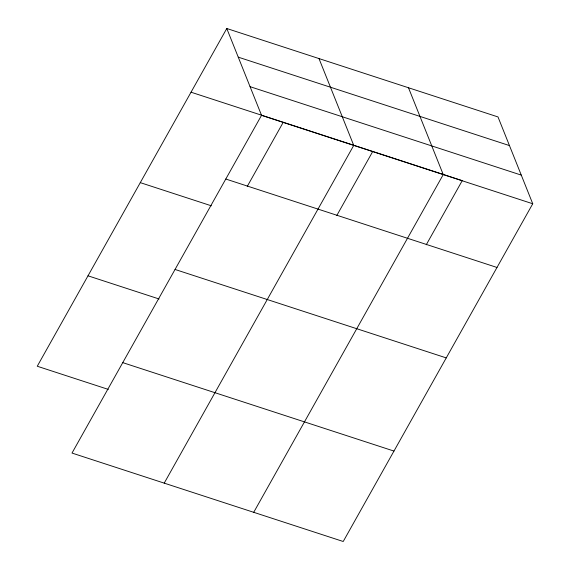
<?xml version="1.0" encoding="UTF-8"?>
<svg xmlns="http://www.w3.org/2000/svg" width="570" height="570" viewBox="0 0 570 570"><rect width="100%" height="100%" fill="white"/><g stroke="black" fill="none" stroke-linecap="round" stroke-linejoin="round"><path stroke-width="0.85" d="M226.782 28.5L261.537 115.325L72.005 453.065L343.218 541.5L532.743 203.761L497.995 116.936L226.782 28.5L37.257 366.239L108.314 389.41M247.245 186.426L283.247 122.272M164.217 483.132L353.749 145.393L318.993 58.568M336.742 215.61L372.744 151.456M253.714 512.316L443.246 174.577L408.491 87.752M426.246 244.794L462.242 180.64L191.036 92.205M238.253 57.15L509.459 145.585M250.066 86.676L521.279 175.111M261.537 115.325L532.743 203.761M225.784 179.03L496.997 267.465M140.284 182.635L211.349 205.806M175.04 269.46L446.246 357.896M88.001 275.809L159.066 298.979M122.757 362.634L393.963 451.07"/></g></svg>
